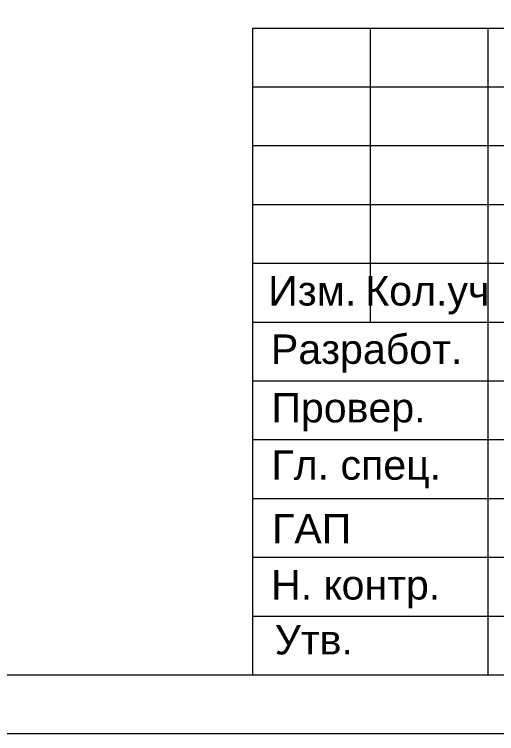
# Model space of a CAD drawing. Header units: millimetres. Extents: x 1982 to 10001982, y -1005230 to 4320529.
# Drawn here: x 2631747 to 2635845, y 1123450 to 1129566 of the extents above; entities that cross this region are included whole.
import ezdxf
from ezdxf.enums import TextEntityAlignment as Align

# ---------------------------------------------------------------- set-up
doc = ezdxf.new("R2010")
doc.units = ezdxf.units.MM
doc.layers.add('Level 63', color=7, linetype='Continuous', lineweight=0)
doc.styles.add('Style-Arial', font='arial.ttf')

msp = doc.modelspace()

# ---------------------------------------------------------------- linework, layer by layer
at = {"layer": 'Level 63', "color": 7, "linetype": 'Continuous', "lineweight": 13}
for p, q in [((2633771.797, 1129450.016), (2652271.797, 1129450.016)), ((2633771.797, 1129450.016), (2633771.797, 1123950.016)), ((2634771.797, 1129450.016), (2634771.797, 1126950.016)), ((2635771.797, 1129450.016), (2635771.797, 1123950.016)), ((2633771.797, 1127450.016), (2640271.797, 1127450.016)), ((2633771.797, 1126950.016), (2640271.797, 1126950.016))]:
    msp.add_line(p, q, dxfattribs=at)
at = {"layer": 'Level 63', "color": 7, "linetype": 'Continuous', "lineweight": 0}
for p, q in [((2633771.797, 1128950.016), (2640271.797, 1128950.016)), ((2633771.797, 1128450.016), (2640271.797, 1128450.016)), ((2633771.797, 1127950.016), (2640271.797, 1127950.016)), ((2633771.797, 1126450.016), (2640271.797, 1126450.016)), ((2633771.797, 1125950.016), (2640271.797, 1125950.016)), ((2633771.797, 1125450.016), (2640271.797, 1125450.016)), ((2633771.797, 1124950.016), (2640271.797, 1124950.016)), ((2633771.797, 1124450.016), (2640271.797, 1124450.016))]:
    msp.add_line(p, q, dxfattribs=at)
at = {"layer": 'Level 63', "color": 7, "linetype": 'Continuous', "lineweight": 13}
for points in [[(2610721.797, 1123450.016), (2652771.797, 1123450.016), (2652771.797, 1182850.016), (2610721.797, 1182850.016)], [(2612721.797, 1123950.016), (2652271.797, 1123950.016), (2652271.797, 1182350.016), (2612721.797, 1182350.016)]]:
    msp.add_3dface(points, dxfattribs=at)

# ---------------------------------------------------------------- texts
at = {"layer": 'Level 63', "color": 7, "linetype": 'Continuous', "lineweight": 0, "style": 'Style-Arial'}
for s, p in [('Изм.', (2634278.845, 1127215.026)), ('Кол.уч', (2635256.165, 1127215.026)), ('Разработ.', (2634740.744, 1126719.064)), ('Провер.', (2634586.106, 1126221.333)), ('Гл. спец.', (2634652.379, 1125734.103)), ('ГАП', (2634272.991, 1125192.6)), ('Н. контр.', (2634647.279, 1124715.026)), ('Утв.', (2634291.331, 1124248.216))]:
    msp.add_text(s, height=250, dxfattribs=at).set_placement(p, align=Align.MIDDLE_CENTER)

doc.saveas('drawing.dxf')
